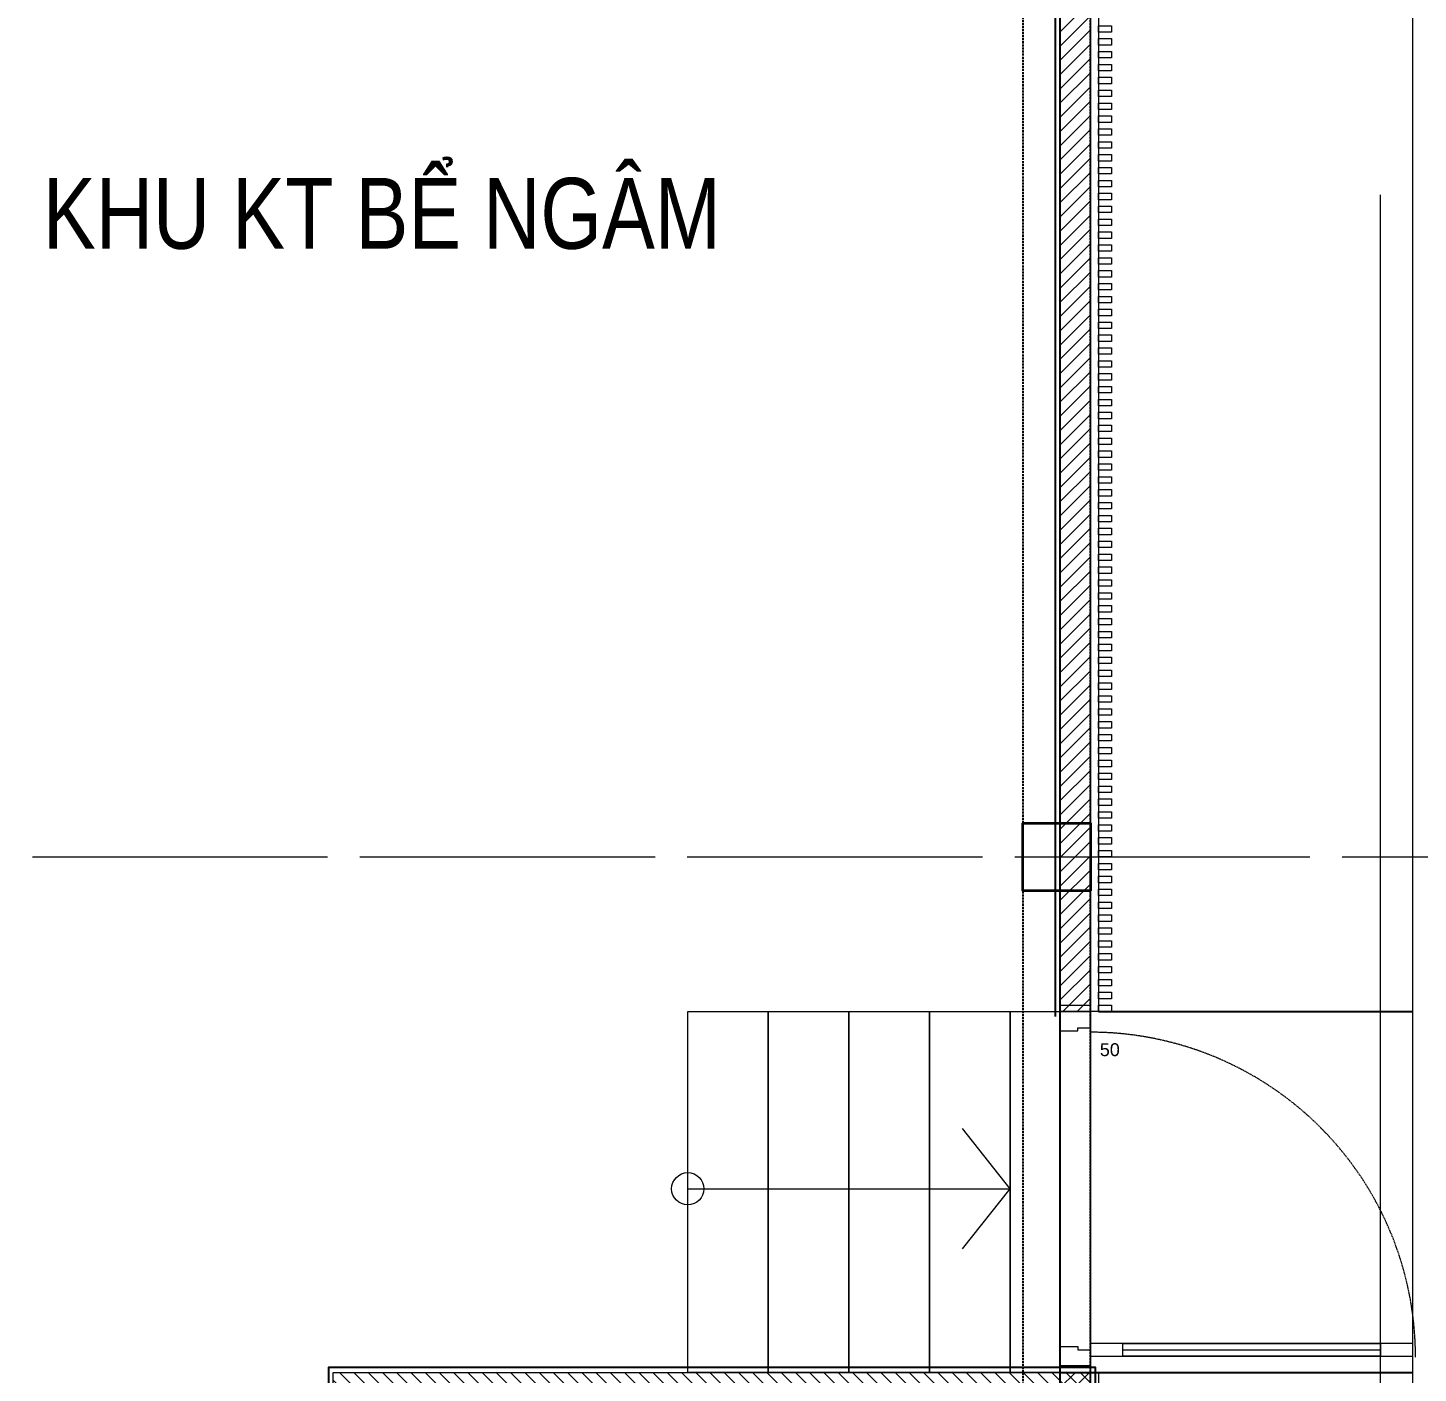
# Model space of a CAD drawing. Header units: millimetres. Extents: x -343543 to 400519, y -115663 to 104219.
# Drawn here: x -144631 to -140317, y 4397 to 8574 of the extents above; entities that cross this region are included whole.
import ezdxf
from ezdxf.xclip import XClip

# ---------------------------------------------------------------- set-up
doc = ezdxf.new("R2010")
doc.units = ezdxf.units.MM
doc.header["$XCLIPFRAME"] = 0
for name, pattern in [('XREF MAT BANG TUONG XAY$0$01.Xref _MB T1$0$HIDDEN', [9.525, 6.35, -3.175]), ('XREF MAT BANG TUONG XAY$0$CENTER', [50.8, 31.75, -6.35, 6.35, -6.35]), ('XREF MAT BANG TUONG XAY$0$xref_IKIGAI_Cot$0$HIDDEN', [9.525, 6.35, -3.175])]:
    doc.linetypes.add(name, pattern=pattern)
doc.layers.get('0').update_dxf_attribs({"color": 231, "lineweight": 0})
doc.layers.get('DefPoints').update_dxf_attribs({"color": 191})
for name, color, linetype, lineweight in [('A-SYMBOLS', 10, 'Continuous', 13), ('XREF MAT BANG TUONG XAY$0$$1$A-TEXT', 8, 'Continuous', 25), ('XREF MAT BANG TUONG XAY$0$01.Xref _MB T1$0$A-DOOR', 8, 'Continuous', 9), ('XREF MAT BANG TUONG XAY$0$01.Xref _MB T1$0$A-FNSH', 8, 'Continuous', 9), ('XREF MAT BANG TUONG XAY$0$01.Xref _MB T1$0$A-FURN', 8, 'Continuous', 5), ('XREF MAT BANG TUONG XAY$0$01.Xref _MB T1$0$A-HIDD-LO', 8, 'XREF MAT BANG TUONG XAY$0$01.Xref _MB T1$0$HIDDEN', 9), ('XREF MAT BANG TUONG XAY$0$01.Xref _MB T1$0$A-LITE', 8, 'Continuous', 9), ('XREF MAT BANG TUONG XAY$0$01.Xref _MB T1$0$A-PATT', 8, 'Continuous', 9), ('XREF MAT BANG TUONG XAY$0$01.Xref _MB T1$0$A-TEXT', 8, 'Continuous', 25), ('XREF MAT BANG TUONG XAY$0$01.Xref _MB T1$0$A-WALL', 8, 'Continuous', 35), ('XREF MAT BANG TUONG XAY$0$01.Xref _MB T1$0$A-WALL-INT', 8, 'Continuous', 9), ('XREF MAT BANG TUONG XAY$0$A-FINE', 8, 'Continuous', 25), ('XREF MAT BANG TUONG XAY$0$A-GRID', 8, 'XREF MAT BANG TUONG XAY$0$CENTER', 15)]:
    doc.layers.add(name, color=color, linetype=linetype, lineweight=lineweight)
doc.layers.add('XREF MAT BANG TUONG XAY$0$A-FNSH', color=8, linetype='Continuous')
doc.layers.add('XREF MAT BANG TUONG XAY$0$xref_IKIGAI_Cot$0$S-HIDD', color=8, linetype='XREF MAT BANG TUONG XAY$0$xref_IKIGAI_Cot$0$HIDDEN')
doc.styles.add('XREF MAT BANG TUONG XAY$0$01.Xref _MB T1$0$Standard', font='arial.ttf')
doc.styles.add('XREF MAT BANG TUONG XAY$0$Arial', font='arial.ttf', dxfattribs={"width": 0.8})

# ---------------------------------------------------------------- blocks, each defined once
blk = doc.blocks.new('XREF MAT BANG TUONG XAY$0$00.xref_IKIGAI_Truc')
at = {"layer": 'XREF MAT BANG TUONG XAY$0$A-GRID', "color": 8, "ltscale": 20}
for points in [[(40000, -3895), (40000, 22924.4)], [(-2907.5, 6000), (42750, 6000)]]:
    blk.add_lwpolyline(points, dxfattribs=at)
blk = doc.blocks.new('*U127')
at = {"layer": 'XREF MAT BANG TUONG XAY$0$01.Xref _MB T1$0$A-FURN', "color": 8}
blk.add_lwpolyline([(-10, -20), (10, -20), (10, 20), (-10, 20)], close=True, dxfattribs=at)
blk = doc.blocks.new('*U128')
at = {"color": 8, "transparency": 16777216}
for p in [(-3040, 0), (-3000, 0), (-2960, 0), (-2920, 0), (-2880, 0), (-2840, 0), (-2800, 0), (-2760, 0), (-2720, 0), (-2680, 0), (-2640, 0), (-2600, 0), (-2560, 0), (-2520, 0), (-2480, 0), (-2440, 0), (-2400, 0), (-2360, 0), (-2320, 0), (-2280, 0), (-2240, 0), (-2200, 0), (-2160, 0), (-2120, 0), (-2080, 0), (-2040, 0), (-2000, 0), (-1960, 0), (-1920, 0), (-1880, 0), (-1840, 0), (-1800, 0), (-1760, 0), (-1720, 0), (-1680, 0), (-1640, 0), (-1600, 0), (-1560, 0), (-1520, 0), (-1480, 0), (-1440, 0), (-1400, 0), (-1360, 0), (-1320, 0), (-1280, 0), (-1240, 0), (-1200, 0), (-1160, 0), (-1120, 0), (-1080, 0), (-1040, 0), (-1000, 0), (-960, 0), (-920, 0), (-880, 0), (-840, 0), (-800, 0), (-760, 0), (-720, 0), (-680, 0), (-640, 0), (-600, 0), (-560, 0), (-520, 0), (-480, 0), (-440, 0), (-400, 0), (-360, 0), (-320, 0), (-280, 0), (-240, 0), (-200, 0), (-160, 0), (-120, 0), (-80, 0), (-40, 0), (0, 0)]:
    blk.add_blockref('*U127', p, dxfattribs=at)
blk = doc.blocks.new('XREF MAT BANG TUONG XAY$0$01.Xref _MB T1$0$lam nhom T1')
at = {"color": 8, "elevation": 0}
for points in [[(0, 2520), (0, 6800), (-25, 6800), (-25, 2520)], [(0, -25), (0, 1400), (-25, 1400), (-25, -25)]]:
    blk.add_lwpolyline(points, close=True, dxfattribs=at)
at = {"color": 8, "rotation": 270}
blk.add_blockref('*U128', (-45, 2530), dxfattribs=at)
blk = doc.blocks.new('*U168')
at = {"color": 8}
blk.add_line((70, -100), (70, -900), dxfattribs=at)
for points in [[(20, 95), (80, 95), (80, 40), (70, 40), (70, 0), (20, 0)], [(1120, 95), (1060, 95), (1060, 40), (1070, 40), (1070, 0), (1120, 0)], [(50, 0), (50, -1000), (90, -1000), (90, 0)], [(50, -100), (90, -100), (90, -900), (50, -900)]]:
    blk.add_lwpolyline(points, close=True, dxfattribs=at)
at = {"layer": 'XREF MAT BANG TUONG XAY$0$01.Xref _MB T1$0$A-FNSH', "color": 8}
for points in [[(20, 95), (0, 95), (0, 0), (20, 0)], [(1120, 95), (1140, 95), (1140, 0), (1120, 0)]]:
    blk.add_lwpolyline(points, close=True, dxfattribs=at)
at = {"layer": 'XREF MAT BANG TUONG XAY$0$01.Xref _MB T1$0$A-HIDD-LO', "color": 8, "ltscale": 0.3}
blk.add_arc((47.5, 0), 1008.3, 270, 0, dxfattribs=at)
blk = doc.blocks.new('*U120')
at = {"layer": 'XREF MAT BANG TUONG XAY$0$01.Xref _MB T1$0$A-PATT'}
h = blk.add_hatch(dxfattribs=at)
h.set_pattern_fill('ANSI31', color=8, scale=250)
h.set_pattern_definition([(45, (4169.998, -1921.794), (-22.09709, 22.09709), [])])
h.paths.add_polyline_path([(4280, 95), (0, 95), (0, 0), (4280, 0)])
at = {"layer": 'XREF MAT BANG TUONG XAY$0$01.Xref _MB T1$0$A-WALL-INT', "color": 8}
blk.add_lwpolyline([(4280, 95), (0, 95), (0, 0), (4280, 0)], close=True, dxfattribs=at)
blk = doc.blocks.new('*U121')
at = {"layer": 'XREF MAT BANG TUONG XAY$0$01.Xref _MB T1$0$A-PATT'}
h = blk.add_hatch(dxfattribs=at)
h.set_pattern_fill('ANSI31', color=8, scale=250)
h.set_pattern_definition([(45, (2239.998, -1921.792), (-22.0971, 22.0971), [])])
h.paths.add_polyline_path([(2350, 95), (0, 95), (0, 0), (2350, 0)])
at = {"layer": 'XREF MAT BANG TUONG XAY$0$01.Xref _MB T1$0$A-WALL-INT', "color": 8}
blk.add_lwpolyline([(2350, 95), (0, 95), (0, 0), (2350, 0)], close=True, dxfattribs=at)
blk = doc.blocks.new('*U122')
at = {"layer": 'XREF MAT BANG TUONG XAY$0$01.Xref _MB T1$0$A-PATT'}
h = blk.add_hatch(dxfattribs=at)
h.set_pattern_fill('ANSI31', color=8, scale=250)
h.set_pattern_definition([(45, (889.997, -1921.79), (-22.0971, 22.0971), [])])
h.paths.add_polyline_path([(1000, 95), (0, 95), (0, 0), (1000, 0)])
at = {"layer": 'XREF MAT BANG TUONG XAY$0$01.Xref _MB T1$0$A-WALL-INT', "color": 8}
blk.add_lwpolyline([(1000, 95), (0, 95), (0, 0), (1000, 0)], close=True, dxfattribs=at)
blk = doc.blocks.new('XREF MAT BANG TUONG XAY$0$xref_IKIGAI_Cot')
at = {"layer": 'XREF MAT BANG TUONG XAY$0$A-GRID', "color": 8, "ltscale": 20}
for points in [[(40000, -3895), (40000, 22924.4)], [(-2907.5, 6000), (42750, 6000)]]:
    blk.add_lwpolyline(points, dxfattribs=at)
at = {"layer": 'XREF MAT BANG TUONG XAY$0$xref_IKIGAI_Cot$0$S-HIDD', "color": 8}
blk.add_lwpolyline([(40000, 19190), (39790, 19190), (39790, 3000), (40000, 3000)], close=True, dxfattribs=at)
blk = doc.blocks.new('01.Xref _MB T1')
at = {"color": 8}
blk.add_lwpolyline([(39999.98286, 2999.99997), (40000.00012, 19400), (-0.00011, 19399.99891), (0.00011, 2999.99997), (8394.99073, 2999.9999), (8394.99073, -99.99996), (31605.0109, -99.99952), (31605.0109, 3000.00035)], close=True, dxfattribs=at)
at = {"layer": 'XREF MAT BANG TUONG XAY$0$01.Xref _MB T1$0$A-FNSH', "color": 8}
for points in [[(31714.99073, 1999.99999), (41000, 1999.99998), (41000.00012, 20399.99968), (25516.68715, 20400.0078)], [(31605.00949, 2099.99999), (40900.00022, 2099.99998), (40900.00024, 8054.99997)]]:
    blk.add_lwpolyline(points, dxfattribs=at)
for points in [[(39000.00123, 4399.99919), (38750.00123, 4399.99919), (38750.00124, 5519.99988), (39000.00124, 5519.99988)], [(39250.00123, 4399.99919), (39000.00123, 4399.99919), (39000.00124, 5519.99988), (39250.00124, 5519.99988)], [(39500.00123, 4399.99919), (39250.00123, 4399.99919), (39250.00124, 5519.99988), (39500.00124, 5519.99988)], [(39750.00123, 4399.99919), (39500.00123, 4399.99919), (39500.00124, 5519.99988), (39750.00124, 5519.99988)], [(39750.00124, 5519.99988), (40000.00172, 5519.99988), (40000.00171, 4399.99919), (39750.00123, 4399.99919)]]:
    blk.add_lwpolyline(points, close=True, dxfattribs=at)
at = {"layer": 'XREF MAT BANG TUONG XAY$0$01.Xref _MB T1$0$A-LITE', "color": 8, "ltscale": 10, "elevation": 0}
for points in [[(39602.09173, 4783.10096), (39750.00123, 4969.99952), (39602.09173, 5156.89808)], [(38750.00123, 4969.99952), (39750.00123, 4969.99952)]]:
    blk.add_lwpolyline(points, dxfattribs=at)
at = {"layer": 'XREF MAT BANG TUONG XAY$0$01.Xref _MB T1$0$A-PATT', "color": 8}
blk.add_circle((38750.00123, 4969.99952), 50, dxfattribs=at)
at = {"layer": 'XREF MAT BANG TUONG XAY$0$01.Xref _MB T1$0$A-TEXT', "color": 8}
for p, q in [((40025.00168, 5520.00016), (41000.00185, 5519.99983)), ((39905.01133, 4399.99999), (41000.00187, 4399.99996))]:
    blk.add_line(p, q, dxfattribs=at)
at = {"layer": 'XREF MAT BANG TUONG XAY$0$01.Xref _MB T1$0$A-WALL', "color": 8}
blk.add_lwpolyline([(40000.00961, 5894.99999), (39790.00961, 5894.99999), (39790.00961, 6104.99999), (40000.00961, 6104.99999)], close=True, dxfattribs=at)
at = {"layer": 'XREF MAT BANG TUONG XAY$0$A-FINE', "color": 8}
blk.add_lwpolyline([(36050.00152, 9989.99976), (39905.01103, 9989.99976), (39905.01103, 3094.99998), (36050.00152, 3094.99998)], close=True, dxfattribs=at)
at = {"layer": 'XREF MAT BANG TUONG XAY$0$A-FNSH', "color": 8}
blk.add_lwpolyline([(25775.01058, 5984.99999), (31040.01069, 5984.99999), (31040.01069, 5884.99999), (31380.0013, 5884.99999), (31380.0013, 1284.99999), (31620.01069, 1284.99999), (31620.00978, 2985.0003), (40015.01091, 2984.99996), (40015.00113, 4414.99998), (37635.00083, 4415.00002), (37635.00082, 4290.0096), (39890.01081, 4290.00949), (39890.01081, 3414.99997), (39685.00142, 3414.99997), (39685.0012, 3109.99998), (36065.02005, 3109.99998), (36065.02143, 9974.99976), (39585.00146, 9975), (39585.00146, 9785.00021), (39890.01088, 9785.00021), (39890.01013, 5504.99989)], dxfattribs=at)
at = {"color": 8}
blk.add_blockref('XREF MAT BANG TUONG XAY$0$00.xref_IKIGAI_Truc', (0.00011, 0), dxfattribs=at)
ref = blk.add_blockref('XREF MAT BANG TUONG XAY$0$xref_IKIGAI_Cot', (-0.00927, -0.00001), dxfattribs=at)
XClip(ref).set_block_clipping_path([(-1610.3425959283, -2225.6693134198), (41829.1295208634, 21555.8819575264)])
at = {"color": 8, "xscale": -1}
blk.add_blockref('XREF MAT BANG TUONG XAY$0$01.Xref _MB T1$0$lam nhom T1', (40000.00171, 2999.99998), dxfattribs=at)
at = {"layer": 'XREF MAT BANG TUONG XAY$0$01.Xref _MB T1$0$A-DOOR', "color": 8, "extrusion": (-1.42352e-14, 2.81943e-13, -1), "xscale": -1, "zscale": -1, "rotation": 269.9999623331528}
blk.add_blockref('*U168', (-40000.00382, 4399.99993, 0), dxfattribs=at)
at = {"layer": 'XREF MAT BANG TUONG XAY$0$01.Xref _MB T1$0$A-WALL-INT', "color": 8, "xscale": -1}
for name, p, rotation in [('*U120', (39905.01117, 5519.99987), 269.9999412134841), ('*U121', (40000.00171, 4305.00949), 359.9999412134841), ('*U122', (39905.01121, 3399.99997), 269.9999412134841)]:
    blk.add_blockref(name, p, dxfattribs=dict(at, rotation=rotation))
at = {"layer": 'DefPoints', "color": 8, "insert": (40090.77799, 5421.69067), "char_height": 40, "attachment_point": 3, "style": 'XREF MAT BANG TUONG XAY$0$01.Xref _MB T1$0$Standard'}
blk.add_mtext_dynamic_manual_height_columns('50', width=31782.1754955, gutter_width=200, heights=[0], dxfattribs=at)
at = {"layer": 'XREF MAT BANG TUONG XAY$0$$1$A-TEXT', "color": 8, "style": 'XREF MAT BANG TUONG XAY$0$Arial', "width": 0.8}
blk.add_text('KHU KT BỂ NGÂM', height=220, dxfattribs=at).set_placement((36749.30611, 7887.62746))

msp = doc.modelspace()

# ---------------------------------------------------------------- block references
at = {"layer": 'A-SYMBOLS'}
msp.add_blockref('01.Xref _MB T1', (-181333.1, 0), dxfattribs=at)

doc.saveas('drawing.dxf')
